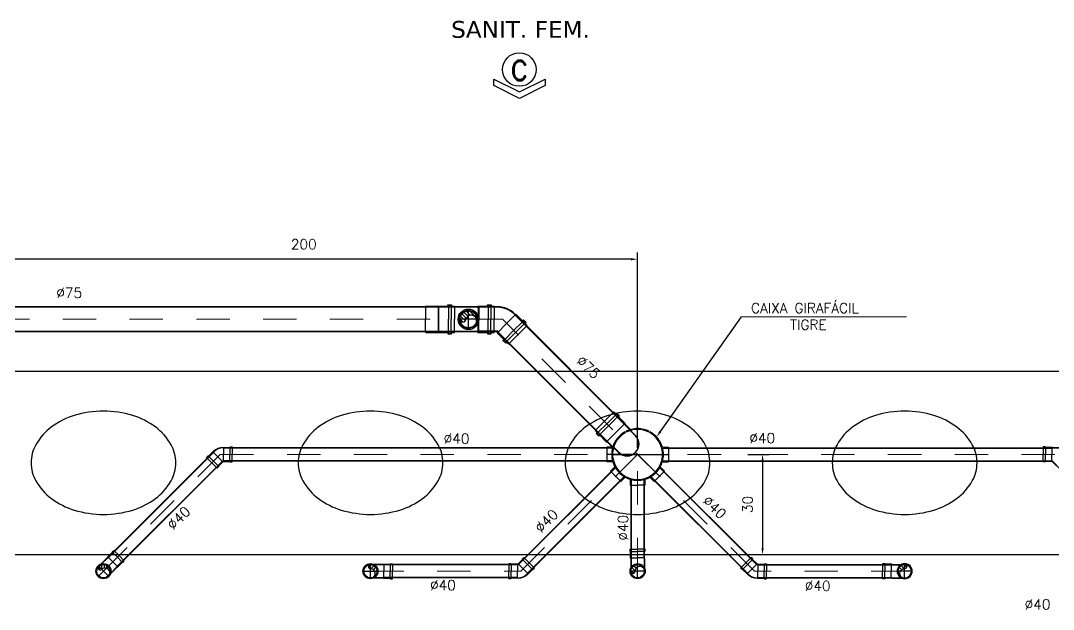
# Model space of a CAD drawing. Header units: millimetres. Extents: x -2485 to 3289, y -257 to 1952.
# Drawn here: x 58.573 to 61.666, y 37.307 to 39.072 of the extents above; entities that cross this region are included whole.
import ezdxf
from ezdxf.enums import TextEntityAlignment as Align

# ---------------------------------------------------------------- set-up
doc = ezdxf.new("R2010")
doc.units = ezdxf.units.MM
doc.header["$LTSCALE"] = 0.3
doc.linetypes.add('CONTINUO', pattern=[0])
doc.linetypes.add('HID', pattern=[0.37, 0.07, -0.1, 0.03, -0.1, 0.07])
for name, color, linetype in [('PAREDE', 7, 'CONTINUO'), ('SAN', 11, 'Continuous'), ('TEX', 11, 'Continuous'), ('TEXTO', 3, 'Continuous'), ('TUB', 1, 'Continuous')]:
    doc.layers.add(name, color=color, linetype=linetype)
doc.layers.add('PROJETO ESGOTO', color=1, linetype='HID', lineweight=15)
doc.styles.add('ROMAND', font='romand')
doc.styles.add('ROMANS', font='romans.shx', dxfattribs={"height": 0.03})
doc.dimstyles.new('20', dxfattribs={"dimtxt": 0.03, "dimasz": 0.02, "dimexe": 0.02, "dimexo": 0.02, "dimgap": 0.03, "dimtad": 1, "dimdec": 3, "dimlfac": 100, "dimdsep": 46, "dimtxsty": 'ROMANS', "dimcen": 0.02, "dimclrd": 11, "dimclre": 11, "dimclrt": 3, "dimadec": 0, "dimazin": 0, "dimtfac": 3.333333, "dimtdec": 3, "dimtix": 1, "dimtmove": 2, "dimatfit": 3, "dimfxl": 0, "dimtolj": 1, "dimarcsym": 0})

# ---------------------------------------------------------------- blocks, each defined once
blk = doc.blocks.new('lv-eo')
at = {"layer": 'SAN'}
for centre, radius, start, end in [((0.275, 0.1061), 0.1107, 90, 119.2992), ((0.275, 0.1061), 0.1107, 60.7008, 90), ((0.3036, 0.0551), 0.1691, 119.2992, 143.5673), ((0.2464, 0.0551), 0.1691, 36.4327, 60.7008), ((0.3487, 0.0218), 0.2252, 143.5673, 162.999), ((0.2013, 0.0218), 0.2252, 17.001, 36.4327), ((0.4199, 0), 0.2996, 162.999, 180), ((0.1301, 0), 0.2996, 360, 17.001), ((0.4199, 0), 0.2996, 180, 197.001), ((0.1301, 0), 0.2996, 342.999, 0), ((0.3487, -0.0218), 0.2252, 197.001, 216.4327), ((0.2013, -0.0218), 0.2252, 323.5673, 342.999), ((0.3036, -0.0551), 0.1691, 216.4327, 240.7008), ((0.2464, -0.0551), 0.1691, 299.2992, 323.5673), ((0.275, -0.1061), 0.1107, 240.7008, 270), ((0.275, -0.1061), 0.1107, 270, 299.2992)]:
    blk.add_arc(centre, radius, start, end, dxfattribs=at)
blk = doc.blocks.new('C90C40T')
at = {"layer": 'TUB', "color": 1, "linetype": 'Continuous'}
for p, q in [((-0.0227, 0), (0.0227, 0)), ((0, -0.0227), (0, 0.0227))]:
    blk.add_line(p, q, dxfattribs=at)
at = {"layer": 'TUB', "color": 7}
for p, q in [((-0.0057, 0.0111), (0.003, 0.0198)), ((0.0011, 0.0074), (0.0107, 0.0169)), ((0.0088, 0.0044), (0.0162, 0.0118)), ((0.0133, -0.0017), (0.0195, 0.0045)), ((0.0133, -0.0123), (0.0188, -0.0068))]:
    blk.add_line(p, q, dxfattribs=at)
at = {"layer": 'TUB', "color": 4}
for p, q in [((0.038, 0.0206), (0.0095, 0.0206)), ((0.038, 0.0194), (0.0118, 0.0194)), ((0.038, 0.0206), (0.0388, 0.0212)), ((0.04, 0.0194), (0.038, 0.0194)), ((0.0388, 0.0212), (0.059, 0.0212)), ((0.04, 0.02), (0.04, 0.0194)), ((0.04, 0.02), (0.066, 0.02)), ((0.059, 0.0212), (0.0598, 0.0224)), ((0.0598, 0.0224), (0.066, 0.0224)), ((0.038, -0.0206), (0.0095, -0.0206)), ((0.038, -0.0194), (0.0118, -0.0194)), ((0.04, -0.0194), (0.038, -0.0194)), ((0.038, -0.0206), (0.0388, -0.0212)), ((0.0388, -0.0212), (0.059, -0.0212)), ((0.04, -0.02), (0.04, -0.0194)), ((0.04, -0.02), (0.066, -0.02)), ((0.059, -0.0212), (0.0598, -0.0224)), ((0.0598, -0.0224), (0.066, -0.0224))]:
    blk.add_line(p, q, dxfattribs=at)
at = {"layer": 'TUB', "color": 3}
for p, q in [((0.04, 0.0194), (0.04, 0)), ((0.04, -0.0194), (0.04, 0)), ((0.059, 0.02), (0.059, 0)), ((0.059, -0.02), (0.059, 0)), ((0.066, 0.0224), (0.066, 0)), ((0.066, -0.0224), (0.066, 0))]:
    blk.add_line(p, q, dxfattribs=at)
at = {"layer": 'TUB', "color": 4}
for radius in [0.0227, 0.02]:
    blk.add_circle((0, 0), radius, dxfattribs=at)
for centre, radius, start, end in [((0, 0.0137), 0.0063, 90, 270), ((0, -0.0069), 0.0143, 311.815, 90.1096)]:
    blk.add_arc(centre, radius, start, end, dxfattribs=at)
blk = doc.blocks.new('lv-')
at = {"layer": 'TUB', "rotation": 180}
blk.add_blockref('C90C40T', (0.05, 0), dxfattribs=at)
blk = doc.blocks.new('JS40')
at = {"layer": 'TUB', "color": 4}
for p, q in [((-0.029, 0.0224), (-0.0352, 0.0224)), ((-0.0092, 0.02), (-0.0352, 0.02)), ((-0.0282, 0.0212), (-0.029, 0.0224)), ((-0.008, 0.0212), (-0.0282, 0.0212)), ((-0.0092, 0.02), (-0.0092, 0.0194)), ((-0.0072, 0.0206), (-0.008, 0.0212)), ((0.0471, 0.0206), (0.0479, 0.0212)), ((0.0479, 0.0212), (0.0681, 0.0212)), ((0.0491, 0.02), (0.0751, 0.02)), ((0.0491, 0.02), (0.0491, 0.0194)), ((0.0681, 0.0212), (0.0689, 0.0224)), ((0.0689, 0.0224), (0.0751, 0.0224)), ((-0.0092, -0.02), (-0.0352, -0.02)), ((-0.029, -0.0224), (-0.0352, -0.0224)), ((-0.0282, -0.0212), (-0.029, -0.0224)), ((-0.0079, -0.0212), (-0.0282, -0.0212)), ((-0.0092, -0.0194), (-0.008, -0.0194)), ((-0.0092, -0.02), (-0.0092, -0.0194)), ((0.0491, -0.0216), (0.0468, -0.0194)), ((0.0491, -0.0194), (0.0468, -0.0194)), ((0.0491, -0.02), (0.0491, -0.0194)), ((0.0491, -0.02), (0.0751, -0.02)), ((0.0495, -0.0212), (0.0491, -0.0216)), ((0.0495, -0.0212), (0.0679, -0.0396)), ((0.0512, -0.0212), (0.0681, -0.0212)), ((0.0512, -0.0212), (0.0638, -0.0338)), ((0.0681, -0.0212), (0.0689, -0.0224)), ((0.0689, -0.0224), (0.0751, -0.0224)), ((0.0194, -0.0485), (0.0195, -0.0495)), ((0.0195, -0.0495), (0.0338, -0.0638)), ((0.0216, -0.0491), (0.0202, -0.0477)), ((0.0212, -0.0495), (0.0216, -0.0491)), ((0.0212, -0.0495), (0.0396, -0.0679)), ((0.0638, -0.0338), (0.0652, -0.0335)), ((0.0652, -0.0335), (0.0696, -0.0379)), ((0.0338, -0.0638), (0.0335, -0.0652)), ((0.0335, -0.0652), (0.0379, -0.0696))]:
    blk.add_line(p, q, dxfattribs=at)
at = {"layer": 'TUB', "color": 3}
for p, q in [((-0.0352, 0.0224), (-0.0352, 0)), ((-0.0352, -0.0224), (-0.0352, 0)), ((-0.0282, 0.02), (-0.0282, 0)), ((-0.0092, 0.0194), (-0.0092, 0)), ((-0.0092, -0.0194), (-0.0092, 0)), ((0.0491, 0.0194), (0.0491, 0)), ((0.0491, -0.0194), (0.0491, 0)), ((0.0681, 0.02), (0.0681, 0)), ((0.0751, 0.0224), (0.0751, 0)), ((-0.0282, -0.02), (-0.0282, 0)), ((0.0491, -0.0216), (0.0354, -0.0354)), ((0.0681, -0.02), (0.0681, 0)), ((0.0751, -0.0224), (0.0751, 0)), ((0.0216, -0.0491), (0.0354, -0.0354)), ((0.0346, -0.0629), (0.0488, -0.0488)), ((0.0379, -0.0696), (0.0537, -0.0537)), ((0.0629, -0.0346), (0.0488, -0.0488)), ((0.0696, -0.0379), (0.0537, -0.0537))]:
    blk.add_line(p, q, dxfattribs=at)
at = {"layer": 'TUB', "color": 4, "linetype": 'Continuous'}
for p, q in [((-0.0092, 0.0194), (0.0491, 0.0194)), ((-0.0072, 0.0206), (0.0471, 0.0206)), ((0.0202, -0.0477), (-0.008, -0.0194)), ((0.0194, -0.0485), (-0.0079, -0.0212))]:
    blk.add_line(p, q, dxfattribs=at)
blk = doc.blocks.new('j45e40')
at = {"layer": 'TUB', "color": 4}
for p, q in [((-0.0212, 0.0071), (-0.0396, -0.0113)), ((-0.0212, 0.0088), (-0.0355, -0.0055)), ((-0.0202, 0.0089), (-0.0212, 0.0088)), ((-0.0212, 0.0071), (-0.0208, 0.0067)), ((-0.0208, 0.0067), (-0.0194, 0.0081)), ((0.008, 0.0206), (0.0088, 0.0212)), ((0.01, 0.0194), (0.008, 0.0194)), ((0.0088, 0.0212), (0.029, 0.0212)), ((0.01, 0.02), (0.01, 0.0194)), ((0.01, 0.02), (0.036, 0.02)), ((0.029, 0.0212), (0.0298, 0.0224)), ((0.0298, 0.0224), (0.036, 0.0224)), ((-0.0369, -0.0052), (-0.0413, -0.0096)), ((-0.0355, -0.0055), (-0.0369, -0.0052)), ((0.0071, -0.0212), (-0.0113, -0.0396)), ((0.0088, -0.0212), (-0.0055, -0.0355)), ((0.0067, -0.0208), (0.008, -0.0194)), ((0.0071, -0.0212), (0.0067, -0.0208)), ((0.01, -0.0194), (0.008, -0.0194)), ((0.0088, -0.0212), (0.029, -0.0212)), ((0.01, -0.02), (0.01, -0.0194)), ((0.01, -0.02), (0.036, -0.02)), ((0.029, -0.0212), (0.0298, -0.0224)), ((0.0298, -0.0224), (0.036, -0.0224)), ((-0.0052, -0.0369), (-0.0096, -0.0413)), ((-0.0055, -0.0355), (-0.0052, -0.0369))]:
    blk.add_line(p, q, dxfattribs=at)
at = {"layer": 'TUB', "color": 3}
for p, q in [((-0.0212, 0.0071), (-0.0071, -0.0071)), ((0.01, 0.02), (0.01, 0)), ((0.029, 0.02), (0.029, 0)), ((0.036, 0.0224), (0.036, 0)), ((-0.0413, -0.0096), (-0.0254, -0.0254)), ((-0.0346, -0.0064), (-0.0205, -0.0205)), ((-0.0096, -0.0413), (-0.0254, -0.0254)), ((-0.0064, -0.0346), (-0.0205, -0.0205)), ((0.0071, -0.0212), (-0.0071, -0.0071)), ((0.01, -0.02), (0.01, 0)), ((0.029, -0.02), (0.029, 0)), ((0.036, -0.0224), (0.036, 0))]:
    blk.add_line(p, q, dxfattribs=at)
at = {"layer": 'TUB', "color": 4, "linetype": 'Continuous'}
for radius in [0.0399, 0.0387]:
    blk.add_arc((0.008, -0.0193), radius, 90, 135, dxfattribs=at)
at = {"layer": 'TUB', "linetype": 'Continuous', "style": 'ROMANS'}
blk.add_text('JJ', height=0.000001, dxfattribs=at).set_placement((0.01, -0.0194))
blk = doc.blocks.new('j45e75d')
at = {"layer": 'TUB', "color": 4}
for p, q in [((0.0156, 0.0377), (0.0173, 0.0394)), ((0.0163, 0.036), (0.018, 0.0377)), ((0.0173, 0.0394), (0.0461, 0.0394)), ((0.018, 0.0377), (0.0478, 0.0377)), ((0.0461, 0.0434), (0.0575, 0.0434)), ((0.0461, 0.0394), (0.0461, 0.0434)), ((0.0478, 0.0417), (0.0558, 0.0417)), ((0.0478, 0.0377), (0.0478, 0.0417)), ((0.0558, 0.0417), (0.0558, 0.0377)), ((0.0558, 0.0377), (0.066, 0.0377)), ((0.0575, 0.0434), (0.0575, 0.0394)), ((0.0575, 0.0394), (0.066, 0.0394)), ((-0.0365, 0.0144), (-0.0754, -0.0245)), ((-0.0378, 0.0156), (-0.0748, -0.0214)), ((0.0156, -0.0353), (-0.0245, -0.0754)), ((0.0156, -0.0378), (-0.0214, -0.0748)), ((0.0156, -0.0353), (0.018, -0.0378)), ((0.0156, -0.0378), (0.0173, -0.0395)), ((0.0173, -0.0395), (0.0461, -0.0395)), ((0.018, -0.0378), (0.0478, -0.0378)), ((0.0461, -0.0395), (0.0461, -0.0435)), ((0.0461, -0.0435), (0.0575, -0.0435)), ((0.0478, -0.0378), (0.0478, -0.0418)), ((0.0478, -0.0418), (0.0558, -0.0418)), ((0.0558, -0.0378), (0.066, -0.0378)), ((0.0558, -0.0418), (0.0558, -0.0378)), ((0.0575, -0.0395), (0.066, -0.0395)), ((0.0575, -0.0435), (0.0575, -0.0395))]:
    blk.add_line(p, q, dxfattribs=at)
at = {"layer": 'TUB', "color": 3}
for p, q in [((0.018, 0.0377), (0.018, 0)), ((0.0478, 0.0377), (0.0478, 0)), ((0.0558, 0.0377), (0.0558, 0)), ((0.066, 0.0394), (0.066, 0)), ((0.018, -0.0378), (0.018, 0)), ((0.0478, -0.0378), (0.0478, 0)), ((0.0558, -0.0378), (0.0558, 0)), ((0.066, -0.0395), (0.066, 0)), ((-0.0759, -0.024), (-0.0748, -0.0214)), ((-0.0759, -0.024), (-0.0754, -0.0245)), ((-0.024, -0.0759), (-0.0245, -0.0754)), ((-0.024, -0.0759), (-0.0214, -0.0748))]:
    blk.add_line(p, q, dxfattribs=at)
at = {"layer": 'TUB', "color": 3, "linetype": 'Continuous'}
for p in [(-0.0754, -0.0245), (-0.0245, -0.0754)]:
    blk.add_line(p, (-0.0499, -0.0499), dxfattribs=at)
at = {"layer": 'TUB', "color": 4}
for radius, start in [(0.0755, 90.0032), (0.0738, 89.4591)]:
    blk.add_arc((0.0156, -0.0378), radius, start, 135, dxfattribs=at)
blk = doc.blocks.new('50T')
at = {"layer": 'TUB', "color": 1, "linetype": 'Continuous'}
for p, q in [((0, -0.0309), (0, 0.0309)), ((0.0309, 0), (-0.0309, 0))]:
    blk.add_line(p, q, dxfattribs=at)
at = {"layer": 'TUB', "color": 7}
for p, q in [((-0.016, -0.0087), (-0.0253, 0.0006)), ((-0.0093, -0.0048), (-0.0235, 0.0094)), ((-0.0067, 0.0032), (-0.0196, 0.0161)), ((-0.0019, 0.009), (-0.014, 0.0211)), ((0.0055, 0.0122), (-0.0067, 0.0244)), ((0.0252, 0.0031), (0.0031, 0.0252))]:
    blk.add_line(p, q, dxfattribs=at)
at = {"layer": 'TUB', "color": 4}
for radius in [0.0309, 0.027, 0.0254]:
    blk.add_circle((0, 0), radius, dxfattribs=at)
for centre, radius, start, end in [((-0.0166, 0), 0.00874, 180, 270), ((-0.0166, 0), 0.00874, 270, 0), ((0.0081, -0.0041), 0.0165, 350.3769, 165.498)]:
    blk.add_arc(centre, radius, start, end, dxfattribs=at)
blk = doc.blocks.new('ts75x50t')
at = {"layer": 'TUB', "color": 3}
for p, q in [((0, 0.0367), (0.0026, 0.0377)), ((0, 0.0367), (0, 0.036)), ((0.119, 0.0377), (0.119, 0.0108)), ((0.1488, 0.0377), (0.1488, 0)), ((0.1568, 0.0377), (0.1568, 0)), ((0.167, 0.0394), (0.167, 0)), ((0.1488, -0.0378), (0.1488, 0)), ((0.1568, -0.0378), (0.1568, 0)), ((0.167, -0.0395), (0.167, 0)), ((0.119, -0.0378), (0.119, -0.0108)), ((0, -0.0367), (0, -0.0361)), ((0, -0.0367), (0.0026, -0.0378))]:
    blk.add_line(p, q, dxfattribs=at)
at = {"layer": 'TUB', "color": 3, "linetype": 'Continuous'}
for q in [(0, 0.036), (0, -0.0361)]:
    blk.add_line((0, 0), q, dxfattribs=at)
at = {"layer": 'TUB', "color": 4}
for p, q in [((0.0537, 0.036), (0, 0.036)), ((0.1173, 0.036), (0.001, 0.036)), ((0.0565, 0.0377), (0.0026, 0.0377)), ((0.1166, 0.0377), (0.0036, 0.0377)), ((0.1166, 0.0377), (0.1183, 0.0394)), ((0.1173, 0.036), (0.119, 0.0377)), ((0.1183, 0.0394), (0.1471, 0.0394)), ((0.119, 0.0377), (0.1488, 0.0377)), ((0.1471, 0.0434), (0.1585, 0.0434)), ((0.1471, 0.0394), (0.1471, 0.0434)), ((0.1488, 0.0417), (0.1568, 0.0417)), ((0.1488, 0.0377), (0.1488, 0.0417)), ((0.1568, 0.0417), (0.1568, 0.0377)), ((0.1568, 0.0377), (0.167, 0.0377)), ((0.1585, 0.0434), (0.1585, 0.0394)), ((0.1585, 0.0394), (0.167, 0.0394)), ((0.1173, -0.0361), (0, -0.0361)), ((0.1166, -0.0378), (0.0026, -0.0378)), ((0.1166, -0.0378), (0.1183, -0.0395)), ((0.1173, -0.0361), (0.119, -0.0378)), ((0.1183, -0.0395), (0.1471, -0.0395)), ((0.119, -0.0378), (0.1488, -0.0378)), ((0.1471, -0.0395), (0.1471, -0.0435)), ((0.1471, -0.0435), (0.1585, -0.0435)), ((0.1488, -0.0378), (0.1488, -0.0418)), ((0.1488, -0.0418), (0.1568, -0.0418)), ((0.1568, -0.0418), (0.1568, -0.0378)), ((0.1568, -0.0378), (0.167, -0.0378)), ((0.1585, -0.0435), (0.1585, -0.0395)), ((0.1585, -0.0395), (0.167, -0.0395))]:
    blk.add_line(p, q, dxfattribs=at)
at = {"layer": 'TUB'}
blk.add_blockref('50T', (0.09, 0), dxfattribs=at)
blk = doc.blocks.new('l75')
at = {"layer": 'TUB', "color": 4}
for p, q in [((-0.039, 0.0385), (-0.0373, 0.0394)), ((0, 0.0377), (-0.039, 0.0377)), ((-0.0373, 0.0394), (0.0281, 0.0394)), ((0, 0.0377), (0.0298, 0.0377)), ((0.0281, 0.0434), (0.0395, 0.0434)), ((0.0281, 0.0394), (0.0281, 0.0434)), ((0.0298, 0.0417), (0.0378, 0.0417)), ((0.0298, 0.0377), (0.0298, 0.0417)), ((0.0378, 0.0417), (0.0378, 0.0377)), ((0.0378, 0.0377), (0.048, 0.0377)), ((0.0395, 0.0434), (0.0395, 0.0394)), ((0.0395, 0.0394), (0.048, 0.0394)), ((0, -0.0378), (-0.039, -0.0378)), ((-0.039, -0.0386), (-0.0373, -0.0395)), ((-0.0373, -0.0395), (0.0281, -0.0395)), ((0, -0.0378), (0.0298, -0.0378)), ((0.0281, -0.0395), (0.0281, -0.0435)), ((0.0281, -0.0435), (0.0395, -0.0435)), ((0.0298, -0.0378), (0.0298, -0.0418)), ((0.0298, -0.0418), (0.0378, -0.0418)), ((0.0378, -0.0418), (0.0378, -0.0378)), ((0.0378, -0.0378), (0.048, -0.0378)), ((0.0395, -0.0435), (0.0395, -0.0395)), ((0.0395, -0.0395), (0.048, -0.0395))]:
    blk.add_line(p, q, dxfattribs=at)
at = {"layer": 'TUB', "color": 3}
for p, q in [((-0.039, 0.0385), (-0.039, 0)), ((0, 0.0377), (0, 0)), ((0.0298, 0.0377), (0.0298, 0)), ((0.0378, 0.0377), (0.0378, 0)), ((0.048, 0.0394), (0.048, 0)), ((-0.039, -0.0386), (-0.039, 0)), ((0, -0.0378), (0, 0)), ((0.0298, -0.0378), (0.0298, 0)), ((0.0378, -0.0378), (0.0378, 0)), ((0.048, -0.0395), (0.048, 0))]:
    blk.add_line(p, q, dxfattribs=at)
blk = doc.blocks.new('*D101')
at = {"layer": 'TEXTO', "color": 11, "lineweight": -2}
for p, q in [((60.751, 37.7717), (60.8149, 37.7717)), ((60.7949, 37.7517), (60.7949, 37.4917)), ((60.7688, 37.4717), (60.8149, 37.4717))]:
    blk.add_line(p, q, dxfattribs=at)
at = {"layer": 'TEXTO', "color": 11}
for points in [[(60.7916, 37.7517), (60.7983, 37.7517), (60.7949, 37.7717)], [(60.7916, 37.4917), (60.7983, 37.4917), (60.7949, 37.4717)]]:
    blk.add_solid(points, dxfattribs=at)
at = {"layer": 'TEXTO', "color": 3, "insert": (60.7499, 37.6217), "char_height": 0.03, "attachment_point": 5, "rotation": 90, "style": 'ROMANS'}
blk.add_mtext('\\A1;30', dxfattribs=at)
blk = doc.blocks.new('*D102')
at = {"layer": 'TEXTO', "color": 11, "lineweight": -2}
for p, q in [((58.4206, 38.0417), (58.4206, 38.3767)), ((60.4206, 37.7917), (60.4206, 38.3767)), ((60.4006, 38.3567), (58.4406, 38.3567))]:
    blk.add_line(p, q, dxfattribs=at)
at = {"layer": 'TEXTO', "color": 11}
for points in [[(58.4406, 38.3601), (58.4406, 38.3534), (58.4206, 38.3567)], [(60.4006, 38.3601), (60.4006, 38.3534), (60.4206, 38.3567)]]:
    blk.add_solid(points, dxfattribs=at)
at = {"layer": 'TEXTO', "color": 3, "insert": (59.4206, 38.4017), "char_height": 0.03, "attachment_point": 5, "style": 'ROMANS'}
blk.add_mtext('\\A1;200', dxfattribs=at)
blk = doc.blocks.new('75')
at = {"layer": 'TEX', "color": 9, "style": 'ROMANS'}
blk.add_text('%%c75', height=0.03, dxfattribs=at).set_placement((0, 0))
blk = doc.blocks.new('40')
at = {"layer": 'TEX', "color": 9, "style": 'ROMANS'}
blk.add_text('%%c40', height=0.03, dxfattribs=at).set_placement((0, 0))
blk = doc.blocks.new('IND4')
at = {"layer": 'TEX', "color": 5}
blk.add_lwpolyline([(0.0006, -0.0672), (0.0778, -0.0286), (0.0778, -0.0479), (0.0006, -0.0865), (-0.0767, -0.0479), (-0.0767, -0.0286)], close=True, dxfattribs=at)
blk.add_circle((0, 0), 0.0503, dxfattribs=at)
at = {"layer": 'TEX', "style": 'ROMAND'}
blk.add_attdef('LETRA', text='', height=0.06, dxfattribs=at).set_placement((0, -0.0328), align=Align.CENTER)

msp = doc.modelspace()

# ---------------------------------------------------------------- linework, layer by layer
at = {"layer": 'PAREDE'}
msp.add_line((58.420555, 37.471718), (63.196211, 37.471718), dxfattribs=at)
at = {"layer": 'PROJETO ESGOTO', "linetype": 'HID'}
for p, q in [((57.298941, 38.176718), (60.015554, 38.176718)), ((59.944918, 38.176718), (60.015554, 38.176718)), ((60.770555, 37.421718), (60.015554, 38.176718)), ((58.820555, 37.421718), (59.170555, 37.771718)), ((59.170555, 37.771718), (62.470555, 37.771718)), ((60.070555, 37.421718), (60.420555, 37.771718)), ((60.420555, 37.421718), (60.420555, 37.771718)), ((59.620555, 37.421718), (60.070555, 37.421718)), ((61.220555, 37.421718), (60.770555, 37.421718))]:
    msp.add_line(p, q, dxfattribs=at)
at = {"layer": 'PROJETO ESGOTO', "color": 11, "linetype": 'CONTINUO'}
msp.add_line((61.226006, 38.183889), (60.731989, 38.183889), dxfattribs=at)
at = {"layer": 'SAN', "linetype": 'CONTINUO'}
msp.add_line((58.420555, 38.021718), (63.196211, 38.021718), dxfattribs=at)
at = {"layer": 'TUB', "color": 4}
for p, q in [((59.823968, 38.214468), (57.316977, 38.214468)), ((59.823968, 38.212768), (57.316977, 38.212768)), ((60.053799, 38.189456), (60.380639, 37.862616)), ((60.055001, 38.190658), (60.381841, 37.863818)), ((59.823968, 38.140668), (57.316977, 38.140668)), ((59.823968, 38.138968), (57.316977, 38.138968)), ((60.001615, 38.137271), (60.328454, 37.810432)), ((60.002817, 38.138473), (60.329656, 37.811634)), ((59.149355, 37.778802), (58.834697, 37.464144)), ((59.150203, 37.777953), (58.835546, 37.463296)), ((60.34568, 37.791718), (59.180536, 37.791718)), ((60.34537, 37.790518), (59.180536, 37.790518)), ((60.49543, 37.791718), (61.661319, 37.791718)), ((60.49574, 37.790518), (61.661319, 37.790518)), ((59.176791, 37.751366), (58.862133, 37.436708)), ((59.177639, 37.750518), (58.862981, 37.43586)), ((60.34537, 37.752918), (59.180536, 37.752918)), ((60.34568, 37.751718), (59.180536, 37.751718)), ((60.49543, 37.751718), (61.661319, 37.751718)), ((60.49574, 37.752918), (61.661319, 37.752918)), ((60.353468, 37.732915), (60.063471, 37.442918)), ((60.354097, 37.731847), (60.064319, 37.442069)), ((60.487012, 37.731847), (60.776791, 37.442069)), ((60.487642, 37.732915), (60.777639, 37.442918)), ((60.380685, 37.70526), (60.090906, 37.415482)), ((60.381752, 37.704631), (60.091755, 37.414633)), ((60.400555, 37.696843), (60.400555, 37.461718)), ((60.401755, 37.696533), (60.401755, 37.461718)), ((60.439355, 37.696533), (60.439355, 37.461718)), ((60.440555, 37.696843), (60.440555, 37.461718)), ((60.459357, 37.704631), (60.749355, 37.414633)), ((60.460425, 37.70526), (60.750203, 37.415482)), ((60.060574, 37.441718), (59.660555, 37.441718)), ((60.060574, 37.440518), (59.660555, 37.440518)), ((60.780536, 37.441718), (61.180555, 37.441718)), ((60.780536, 37.440518), (61.180555, 37.440518)), ((60.060574, 37.402918), (59.660555, 37.402918)), ((60.060574, 37.401718), (59.660555, 37.401718)), ((60.780536, 37.402918), (61.180555, 37.402918)), ((60.780536, 37.401718), (61.180555, 37.401718))]:
    msp.add_line(p, q, dxfattribs=at)
at = {"layer": 'TUB', "color": 11}
msp.add_line((60.488913, 37.840767), (60.731989, 38.183889), dxfattribs=at)
at = {"layer": 'TUB', "color": 3, "linetype": 'Continuous'}
for p, q in [((60.349102, 37.898962), (60.321206, 37.871066)), ((60.293311, 37.843171), (60.321206, 37.871066)), ((60.301726, 37.83716), (60.328419, 37.863854)), ((60.355112, 37.890547), (60.328419, 37.863854)), ((60.360769, 37.88489), (60.334076, 37.858197)), ((60.381841, 37.863818), (60.355147, 37.837125)), ((60.307382, 37.831504), (60.334076, 37.858197)), ((60.328454, 37.810432), (60.355147, 37.837125)), ((60.328055, 37.793518), (60.328055, 37.749918)), ((60.513055, 37.793518), (60.513055, 37.749918)), ((60.339733, 37.721725), (60.370562, 37.690895)), ((60.501377, 37.721725), (60.470547, 37.690895)), ((60.398755, 37.679218), (60.420555, 37.679218)), ((60.442355, 37.679218), (60.420555, 37.679218))]:
    msp.add_line(p, q, dxfattribs=at)
at = {"layer": 'TUB', "color": 4, "linetype": 'Continuous'}
for p, q in [((60.355112, 37.890547), (60.3479, 37.89776)), ((60.355112, 37.892951), (60.349102, 37.898962)), ((60.357941, 37.89578), (60.355112, 37.892951)), ((60.366002, 37.887719), (60.357941, 37.89578)), ((60.357941, 37.893375), (60.355112, 37.890547)), ((60.363597, 37.887719), (60.357941, 37.893375)), ((60.360769, 37.88489), (60.363597, 37.887719)), ((60.381841, 37.863818), (60.360769, 37.88489)), ((60.363173, 37.88489), (60.366002, 37.887719)), ((60.383541, 37.864523), (60.363173, 37.88489)), ((60.381841, 37.861414), (60.381841, 37.863818)), ((60.383541, 37.862118), (60.383541, 37.864523)), ((60.299321, 37.83716), (60.293311, 37.843171)), ((60.301726, 37.83716), (60.294513, 37.844373)), ((60.296493, 37.834332), (60.299321, 37.83716)), ((60.304554, 37.826271), (60.296493, 37.834332)), ((60.298897, 37.834332), (60.301726, 37.83716)), ((60.304554, 37.828675), (60.298897, 37.834332)), ((60.381841, 37.861414), (60.397535, 37.84572)), ((60.383541, 37.862118), (60.399388, 37.846271)), ((60.398317, 37.843241), (60.413892, 37.827666)), ((60.399622, 37.843633), (60.41474, 37.828515)), ((60.307382, 37.831504), (60.304554, 37.828675)), ((60.307382, 37.829099), (60.304554, 37.826271)), ((60.328454, 37.810432), (60.307382, 37.831504)), ((60.32775, 37.808732), (60.307382, 37.829099)), ((60.330154, 37.808732), (60.32775, 37.808732)), ((60.330858, 37.810432), (60.328454, 37.810432)), ((60.330154, 37.808732), (60.346001, 37.792885)), ((60.330858, 37.810432), (60.346553, 37.794738)), ((60.346184, 37.793518), (60.328055, 37.793518)), ((60.34568, 37.791718), (60.328055, 37.791718)), ((60.34864, 37.792651), (60.363758, 37.777532)), ((60.349032, 37.793955), (60.364606, 37.778381)), ((60.494926, 37.793518), (60.513055, 37.793518)), ((60.49543, 37.791718), (60.513055, 37.791718)), ((60.34568, 37.751718), (60.328055, 37.751718)), ((60.346184, 37.749918), (60.328055, 37.749918)), ((60.494926, 37.749918), (60.513055, 37.749918)), ((60.49543, 37.751718), (60.513055, 37.751718)), ((60.352552, 37.734545), (60.339733, 37.721725)), ((60.353468, 37.732915), (60.341005, 37.720452)), ((60.487642, 37.732915), (60.500104, 37.720452)), ((60.488558, 37.734545), (60.501377, 37.721725)), ((60.381752, 37.704631), (60.36929, 37.692168)), ((60.383382, 37.703715), (60.370562, 37.690895)), ((60.398755, 37.697347), (60.398755, 37.679218)), ((60.400555, 37.696843), (60.400555, 37.679218)), ((60.440555, 37.696843), (60.440555, 37.679218)), ((60.442355, 37.697347), (60.442355, 37.679218)), ((60.457728, 37.703715), (60.470547, 37.690895)), ((60.459357, 37.704631), (60.47182, 37.692168))]:
    msp.add_line(p, q, dxfattribs=at)
at = {"layer": 'TUB', "color": 1, "linetype": 'Continuous'}
for p, q in [((60.420555, 37.771718), (60.328055, 37.771718)), ((60.343055, 37.771718), (60.513055, 37.771718)), ((60.345655, 37.771718), (60.513055, 37.771718)), ((60.420555, 37.771718), (60.355147, 37.70631)), ((60.420555, 37.771718), (60.513055, 37.771718)), ((60.420555, 37.771718), (60.485962, 37.70631))]:
    msp.add_line(p, q, dxfattribs=at)
at = {"layer": 'TUB', "color": 4, "linetype": 'Continuous'}
for centre, radius, start, end in [((60.420555, 37.771718), 0.0749, 118.770891, 270), ((60.420555, 37.771718), 0.0775, 119.149939, 163.66277), ((60.420555, 37.771718), 0.0775, 90, 117.720661), ((60.420555, 37.771718), 0.0749, 90, 117.728801), ((60.420555, 37.771718), 0.0775, 62.279339, 90), ((60.420555, 37.771718), 0.0749, 62.271199, 90), ((60.420555, 37.771718), 0.0749, 270, 61.229109), ((60.420555, 37.771718), 0.0775, 16.33723, 60.850061), ((60.389249, 37.803023), 0.03485, 315, 45), ((60.389249, 37.803023), 0.03605, 315, 45), ((60.420555, 37.771718), 0.0775, 165.044752, 180), ((60.420555, 37.771718), 0.0775, 180, 194.955248), ((60.389249, 37.803023), 0.03605, 225, 315), ((60.389249, 37.803023), 0.03485, 225, 315), ((60.420555, 37.771718), 0.0775, 360, 14.955248), ((60.420555, 37.771718), 0.0775, 345.044752, 0), ((60.420555, 37.771718), 0.0775, 196.33723, 208.66277), ((60.420555, 37.771718), 0.0775, 331.33723, 343.66277), ((60.420555, 37.771718), 0.0775, 210.044752, 225), ((60.420555, 37.771718), 0.0775, 225, 239.955248), ((60.420555, 37.771718), 0.0775, 300.044752, 315), ((60.420555, 37.771718), 0.0775, 315, 329.955248), ((60.420555, 37.771718), 0.0775, 241.33723, 253.66277), ((60.420555, 37.771718), 0.0775, 255.044752, 270), ((60.420555, 37.771718), 0.0775, 270, 284.955248), ((60.420555, 37.771718), 0.0775, 286.33723, 298.66277)]:
    msp.add_arc(centre, radius, start, end, dxfattribs=at)
at = {"layer": 'TUB', "color": 11}
msp.add_solid([(60.491633, 37.83884), (60.486193, 37.842694), (60.477352, 37.824447)], dxfattribs=at)

# ---------------------------------------------------------------- block references
at = {"layer": 'PROJETO ESGOTO', "linetype": 'CONTINUO'}
for name, p, rotation in [('j45e75d', (60.015554, 38.176718), 315.0000000000184), ('lv-', (58.85591, 37.457073), 224.9999999999816), ('j45e40', (60.070555, 37.421718), 180), ('lv-', (60.420555, 37.471718), 270), ('j45e40', (60.770555, 37.421718), 134.9999999999447), ('lv-', (59.670555, 37.421718), 180)]:
    msp.add_blockref(name, p, dxfattribs=dict(at, rotation=rotation))
for name, p in [('l75', (59.823968, 38.176718)), ('ts75x50t', (59.823968, 38.176718)), ('j45e40', (59.170555, 37.771718)), ('JS40', (61.670555, 37.771718))]:
    msp.add_blockref(name, p, dxfattribs=at)
at = {"layer": 'PROJETO ESGOTO', "linetype": 'CONTINUO', "xscale": -1, "rotation": 180}
msp.add_blockref('lv-', (61.170555, 37.421718), dxfattribs=at)
at = {"layer": 'SAN', "linetype": 'CONTINUO', "rotation": 90}
for p in [(58.820555, 37.471718), (59.620555, 37.471718), (60.420555, 37.471718), (61.220555, 37.471718)]:
    msp.add_blockref('lv-eo', p, dxfattribs=at)
at = {"layer": 'TEXTO'}
msp.add_blockref('IND4', (60.066412, 38.925247), dxfattribs=at).add_auto_attribs({'LETRA': 'C'})
for name, p in [('75', (58.679476, 38.241051)), ('40', (59.839785, 37.804039)), ('40', (60.75559, 37.805812)), ('40', (59.798944, 37.36492)), ('40', (60.921527, 37.36253)), ('40', (61.58, 37.307468))]:
    msp.add_blockref(name, p, dxfattribs=at)
for name, p, rotation in [('75', (60.234812, 38.048617), 316.6300649292817), ('40', (60.613043, 37.62958), 315.5913058680276), ('40', (59.028969, 37.543397), 44.60820237625994), ('40', (60.131067, 37.534441), 45.18769094280668), ('40', (60.391875, 37.513555), 90)]:
    msp.add_blockref(name, p, dxfattribs=dict(at, rotation=rotation))

# ---------------------------------------------------------------- texts
at = {"layer": 'PROJETO ESGOTO', "color": 3, "linetype": 'CONTINUO', "insert": (60.921746, 38.185533), "char_height": 0.03, "attachment_point": 5, "style": 'ROMANS'}
msp.add_mtext('CAIXA GIRAFÁCIL\\P TIGRE', dxfattribs=at)
at = {"layer": 'TEXTO', "insert": (60.069902, 39.045143), "char_height": 0.03, "width": 0.70428269, "attachment_point": 5, "style": 'ROMANS'}
msp.add_mtext('{\\fVerdana|b0|i0|c0|p34;\\H1.684x;SANIT. FEM.}', dxfattribs=at)

# ---------------------------------------------------------------- dimensions: what is measured, and where the dimension line sits
at = {"layer": 'TEXTO'}
dim = msp.add_linear_dim(base=(58.420555, 38.356741), p1=(60.420555, 37.771718), p2=(58.420555, 38.021718), dimstyle='20', dxfattribs=at)
dim.commit()
dim.dimension.update_dxf_attribs({"geometry": '*D102', "text_midpoint": (59.420555, 38.401741)})
dim = msp.add_linear_dim(base=(60.794924, 37.471718), p1=(60.730972, 37.771718), p2=(60.748839, 37.471718), angle=90, dimstyle='20', dxfattribs=at)
dim.commit()
dim.dimension.update_dxf_attribs({"geometry": '*D101', "text_midpoint": (60.749924, 37.621718)})

doc.saveas('drawing.dxf')
